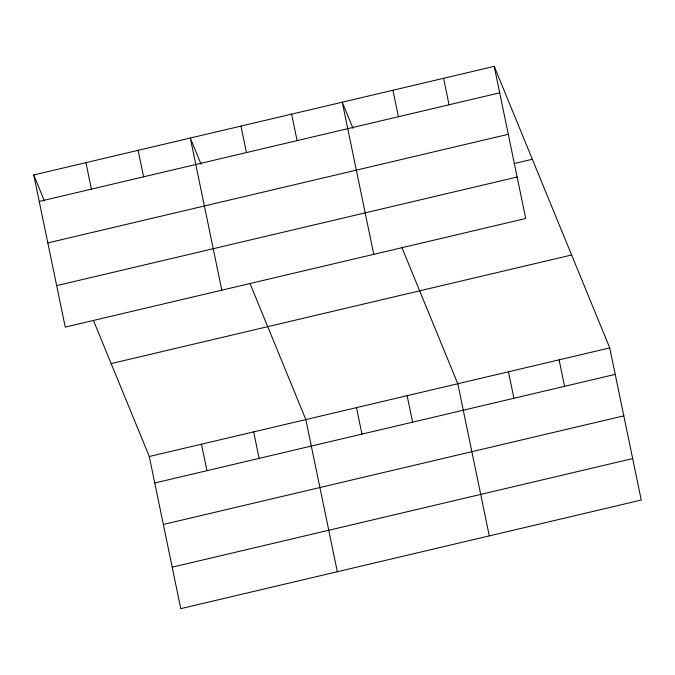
<?xml version="1.0" encoding="UTF-8"?>
<svg xmlns="http://www.w3.org/2000/svg" width="675" height="675" viewBox="0 0 675 675"><rect width="100%" height="100%" fill="white"/><g stroke="black" fill="none" stroke-linecap="round" stroke-linejoin="round"><path stroke-width="1.01" d="M494.218 66.353L525.724 218.497L65.256 327.097L33.75 174.952L494.218 66.353L609.744 347.903L641.25 500.048L180.782 608.648L149.276 456.502L93.479 320.515M39.234 201.437L499.702 92.829M47.824 242.907L508.292 134.3M514.105 163.561L532.339 159.258M56.666 285.635L517.134 177.027M111.156 363.597L571.615 254.99M149.276 456.502L609.744 347.903M154.761 482.988L615.229 374.38M163.35 524.458L623.818 415.851M172.193 567.186L632.661 458.578M352.983 128.318L342.259 102.187L373.773 254.332M401.988 247.75L457.785 383.738L489.299 535.883M201.032 164.16L190.308 138.029L221.813 290.174M250.037 283.593L305.834 419.58L337.34 571.725M33.75 174.952L44.474 201.082M559.094 359.851L564.578 386.328M508.444 371.79L513.92 398.275M443.568 78.292L449.052 104.777M392.918 90.239L398.402 116.724M407.135 395.685L412.619 422.17M356.484 407.632L361.969 434.118M291.608 114.134L297.093 140.619M240.958 126.082L246.442 152.567M253.648 431.89L259.132 458.367M201.462 444.201L206.947 470.678M138.122 150.339L143.606 176.816M85.936 162.65L91.42 189.127"/></g></svg>
